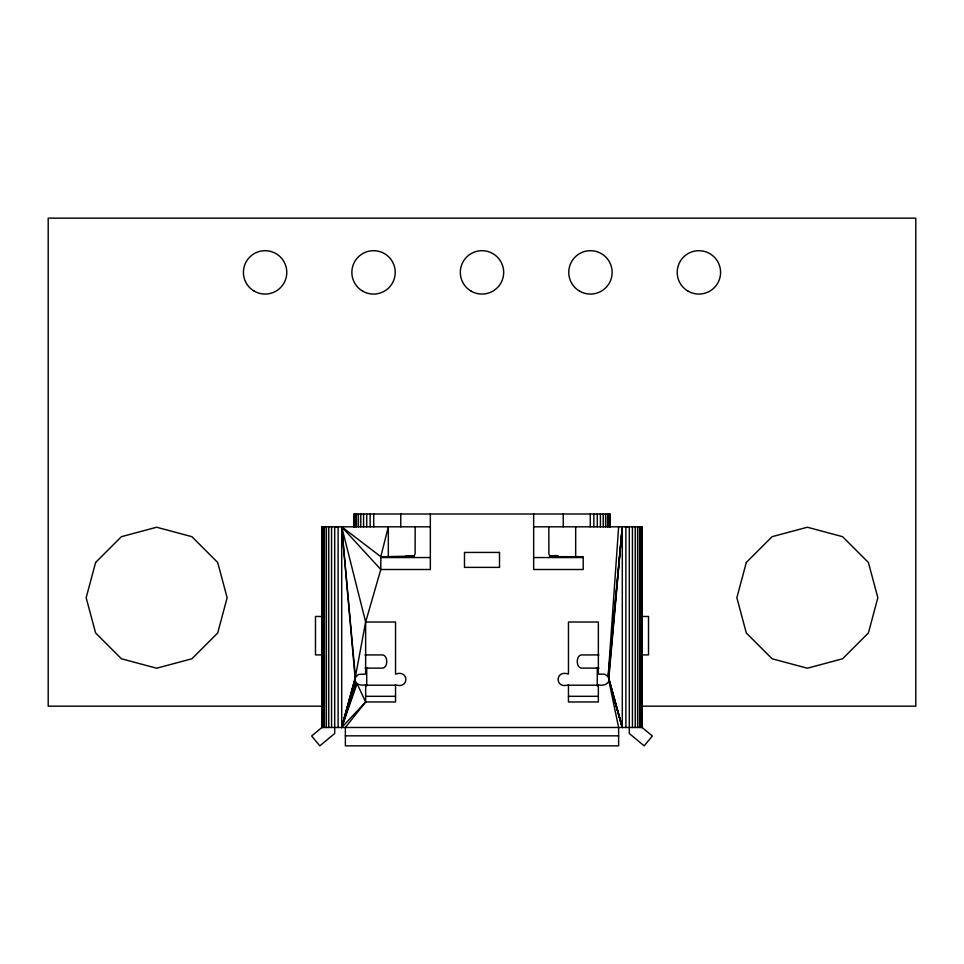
<?xml version="1.0" encoding="UTF-8"?>
<svg xmlns="http://www.w3.org/2000/svg" width="964" height="964" viewBox="0 0 964 964"><rect width="100%" height="100%" fill="white"/><g stroke="black" fill="none" stroke-linecap="round" stroke-linejoin="round"><path stroke-width="1.45" d="M415.159 526.814L415.123 553.818L414.002 556.047L384.72 556.698M353.909 526.814L354.198 514.005L354.198 526.814M618.635 526.814L608.151 676.535L622.298 727.483L622.298 526.814L608.151 676.535L604.561 674.185L598.355 674.113L598.355 622.021L568.459 622.021L568.459 674.113C554.758 669.305 554.758 689.609 568.459 684.789L568.459 701.973L598.355 701.973L598.355 684.789C602.825 686.368 610.296 683.946 608.862 678.138L622.298 526.814L608.573 677.306M354.993 679.005L365.645 622.021L380.804 569.507L380.804 556.698L388.323 526.814L388.323 556.698L380.804 556.698L341.702 526.814L341.702 727.483L365.645 701.973L365.645 684.789C361.476 685.934 354.523 684.561 354.993 679.005L341.702 727.483L357.042 683.669L365.645 701.973L345.365 727.483L345.365 745.847L618.635 745.847L618.635 727.483L608.862 680.765L622.298 727.483L609.007 679.005M354.993 679.897L341.702 727.483L356.391 683.066M355.138 680.765L341.702 727.483L355.849 682.367M355.427 681.596L341.702 727.483L355.138 678.138L341.702 526.814L380.804 569.507L430.342 569.507L430.342 514.005M412.797 556.662L405.446 556.662L406.989 555.698M625.13 526.826L629.299 526.814L629.299 733.508L644.181 745.847L652.363 735.99L642.108 727.483L321.892 727.483L311.637 735.99L319.819 745.847L334.701 733.508L334.713 526.814L338.87 526.826M430.342 526.814L321.892 526.814L321.892 727.483M533.658 526.814L642.108 526.814L642.108 727.483M406.663 556.047L414.002 556.047M549.998 556.047C568.495 553.71 550.01 561.253 548.878 553.818L548.841 526.814M406.278 556.324L413.628 556.324M550.372 556.324L557.722 556.324M405.88 556.529L413.231 556.529M550.769 556.529L558.12 556.529M380.804 557.553L430.342 557.553M533.658 557.553L583.196 557.553M322.181 603.235L322.181 526.814L322.181 727.483L322.181 668.136M641.819 603.235L641.819 526.814L641.819 727.483L641.819 668.136M322.988 616.466L315.481 616.478L315.481 654.905L322.988 654.905M365.645 622.021L365.645 674.113L358.584 674.402L355.427 677.306L341.702 526.814L365.645 622.021L395.541 622.021L395.541 674.113C409.242 669.305 409.242 689.609 395.541 684.789L395.541 701.973L365.645 701.973M598.969 654.93L580.955 654.942C576.014 656.231 576.014 666.799 580.955 668.1L597.282 668.136L597.282 685.946M641.012 654.905L648.519 654.905L648.519 616.478L641.012 616.466M365.079 668.136L367.465 668.136M596.535 668.136L598.921 668.136M365.645 685.211L395.541 685.211M568.459 685.211L598.355 685.211M365.645 696.309L395.541 696.309M568.459 696.309L598.355 696.309M322.338 706.178L48.2 706.178L48.2 218.153L915.8 218.153L915.8 706.178L641.663 706.178M345.365 735.833L618.635 735.833M551.203 556.662L579.28 556.698M365.031 654.93L383.045 654.942C387.986 656.231 387.986 666.799 383.045 668.1L366.718 668.136L366.718 685.946M609.007 679.897L622.298 727.483M610.091 526.814L609.802 514.005L609.802 526.814M640.964 526.814L640.964 727.483M639.554 526.814L639.554 727.483M637.626 526.814L637.626 727.483M635.24 526.814L635.24 727.483M632.432 526.814L632.432 727.483M625.889 526.814L625.889 727.483M610.091 527.308L610.091 514.005L353.909 514.005L353.909 527.308M608.947 514.005L608.947 526.814M607.537 514.005L607.537 526.814M605.609 514.005L605.609 526.814M603.211 514.005L603.211 526.814M600.415 514.005L600.415 526.814M597.27 514.005L597.27 526.814M593.86 514.005L593.86 526.814M590.281 514.005L590.281 526.814M575.677 526.814L575.677 556.698L583.196 556.698L583.196 569.507L533.658 569.507L533.658 514.005M563.241 514.005L563.241 526.814M400.759 514.005L400.759 526.814M373.719 514.005L373.719 526.814M370.14 514.005L370.14 526.814M366.73 514.005L366.73 526.814M363.585 514.005L363.585 526.814M360.789 514.005L360.789 526.814M358.391 514.005L358.391 526.814M356.463 514.005L356.463 526.814M355.053 514.005L355.053 526.814M338.111 526.814L338.111 727.483M331.568 526.814L331.568 727.483M328.76 526.814L328.76 727.483M326.374 526.814L326.374 727.483M324.446 526.814L324.446 727.483M323.036 526.814L323.036 727.483M95.605 562.482L86.157 597.728L95.605 632.974L121.404 658.774L156.65 668.221L191.896 658.774L217.695 632.974L227.143 597.728L217.695 562.482L191.896 536.683L156.65 527.236L121.404 536.683L95.605 562.482M746.305 562.482L736.858 597.728L746.305 632.974L772.104 658.774L807.35 668.221L842.596 658.774L868.395 632.974L877.843 597.728L868.395 562.482L842.596 536.683L807.35 527.236L772.104 536.683L746.305 562.482M499.509 552.432L464.491 552.432L464.491 567.374L499.509 567.374L499.509 552.432M688.055 291.164A21.69 21.69 0 0 0 720.59 272.378A21.69 21.69 0 0 0 688.055 253.592A21.69 21.69 0 0 0 688.055 291.164M579.605 291.164A21.69 21.69 0 0 0 612.14 272.378A21.69 21.69 0 0 0 579.605 253.592A21.69 21.69 0 0 0 579.605 291.164M471.155 291.164A21.69 21.69 0 0 0 503.69 272.378A21.69 21.69 0 0 0 471.155 253.592A21.69 21.69 0 0 0 471.155 291.164M362.705 291.164A21.69 21.69 0 0 0 395.24 272.378A21.69 21.69 0 0 0 362.705 253.592A21.69 21.69 0 0 0 362.705 291.164M254.255 291.164A21.69 21.69 0 0 0 286.79 272.378A21.69 21.69 0 0 0 254.255 253.592A21.69 21.69 0 0 0 254.255 291.164"/></g></svg>
